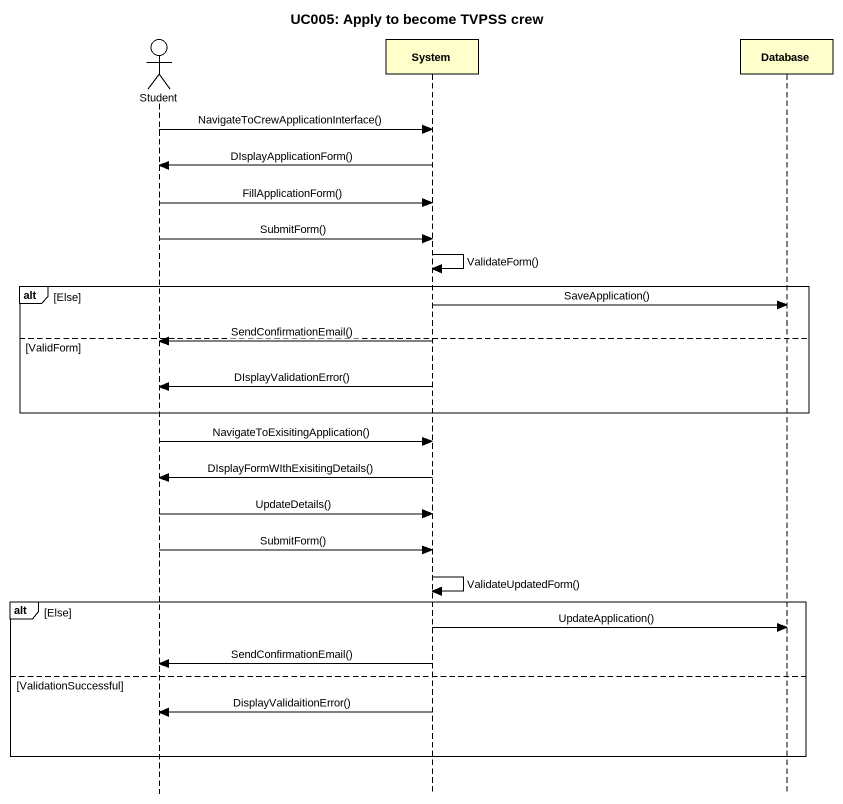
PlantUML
@startuml
title UC005: Apply to become TVPSS crew
hide footbox
actor Student
participant System
participant "Database" as Database_

Student -> System : NavigateToCrewApplicationInterface()
System -> Student : DIsplayApplicationForm()
Student -> System : FillApplicationForm()
Student -> System : SubmitForm()
System -> System : ValidateForm()
alt Else
  System -> Database_ : SaveApplication()
else ValidForm
  System -> Student : SendConfirmationEmail()
  System -> Student : DIsplayValidationError()
end
Student -> System : NavigateToExisitingApplication()
System -> Student : DIsplayFormWIthExisitingDetails()
Student -> System : UpdateDetails()
Student -> System : SubmitForm()
System -> System : ValidateUpdatedForm()
alt Else
  System -> Database_ : UpdateApplication()
  System -> Student : SendConfirmationEmail()
else ValidationSuccessful
  System -> Student : DisplayValidaitionError()
end
@enduml
